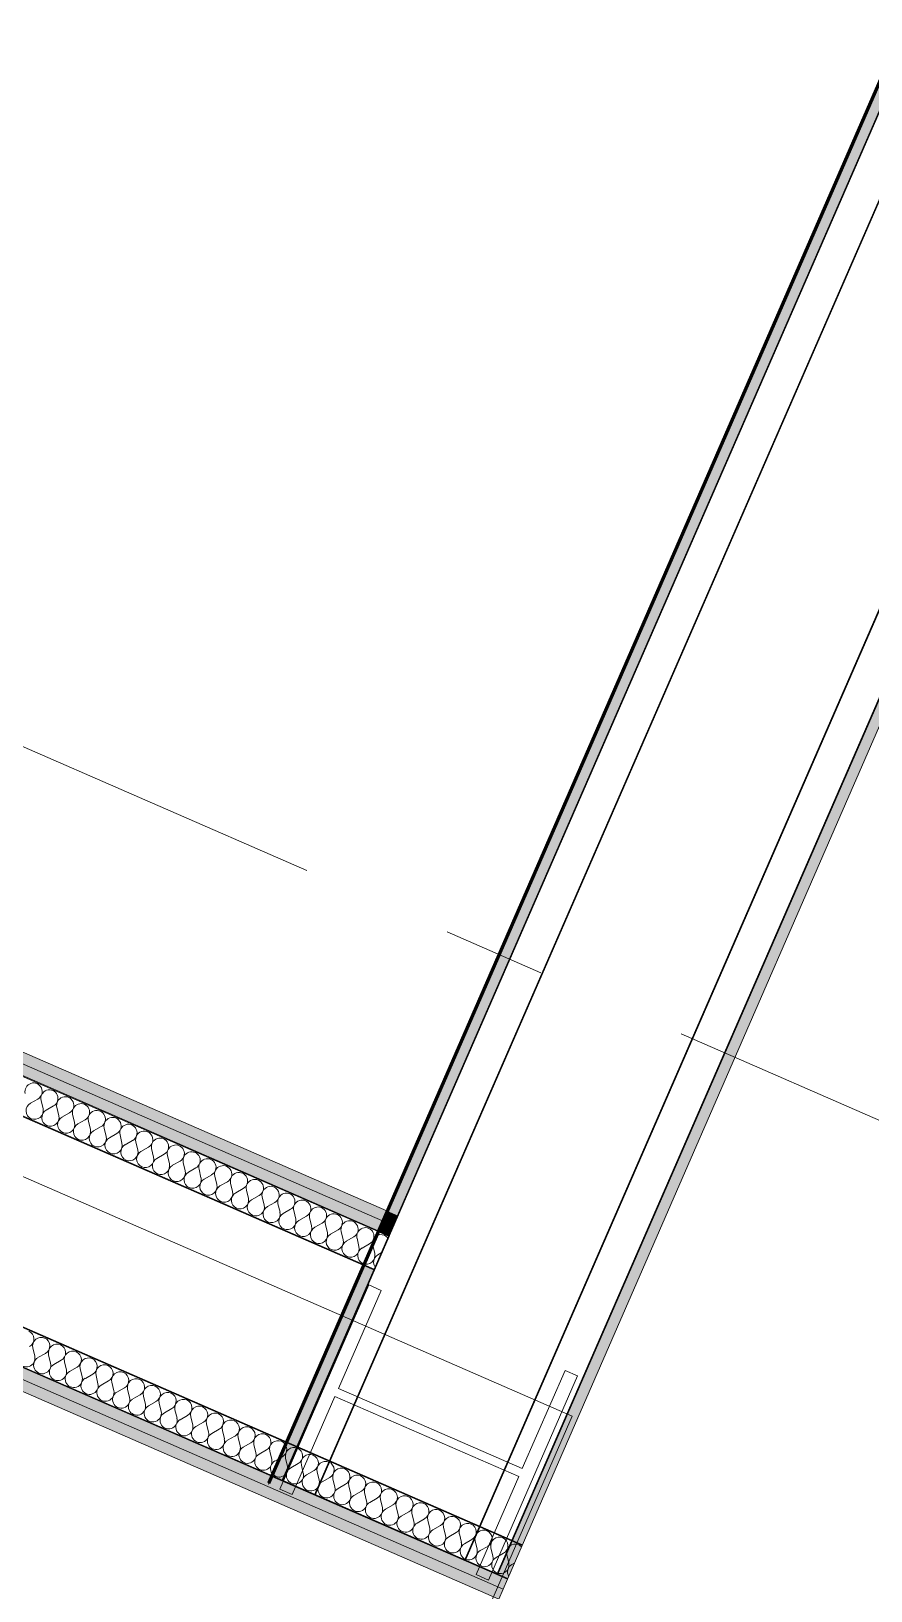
# Model space of a CAD drawing. Header units: millimetres. Extents: x -50172 to 74273, y -80883 to 11206.
# Drawn here: x -39191 to -38031, y -62961 to -60807 of the extents above; entities that cross this region are included whole.
import ezdxf
from ezdxf.enums import TextEntityAlignment as Align

# ---------------------------------------------------------------- set-up
doc = ezdxf.new("R2010")
doc.units = ezdxf.units.MM
doc.header["$MEASUREMENT"] = 0
doc.linetypes.add('Double Dashed', pattern=[1093.611073, 529.166651, -211.666656, 141.111112, -211.666656])
for name, color, linetype in [('A-25-M_Wall_Ext', 7, 'Continuous'), ('A-25-M_Wall_Int', 7, 'Continuous'), ('COLUMN.IFC Import', 7, 'Continuous'), ('New_A-15-MG_Structural_Grid_Phase_2', 7, 'Continuous'), ('New_A-20-M_Floor_Slab', 7, 'Continuous'), ('New_A-25-M_Wall_Int', 7, 'Continuous')]:
    doc.layers.add(name, color=color, linetype=linetype)
for name, color, linetype, lineweight in [('A-25-M_Wall_Ext_Pen_No__1', 7, 'Continuous', 13), ('A-25-M_Wall_Int_Pen_No__1', 7, 'Continuous', 13), ('A-25-M_Wall_Int_Pen_No__150', 7, 'Continuous', 0), ('COLUMN.IFC Import_Pen_No__2', 8, 'Continuous', 15), ('New_A-20-M_Floor_Slab_Pen_No__89', 8, 'Continuous', 20), ('New_A-25-M_Wall_Int_Pen_No__1', 7, 'Continuous', 13), ('New_A-25-M_Wall_Int_Pen_No__150', 7, 'Continuous', 0)]:
    doc.layers.add(name, color=color, linetype=linetype, lineweight=lineweight)
for name, color, linetype, lineweight, true_color in [('A-25-M_Wall_Ext_Pen_No__107', 7, 'Continuous', 15, 0xa6a6a6), ('A-25-M_Wall_Int_Pen_No__107', 7, 'Continuous', 15, 0xa6a6a6), ('A-25-M_Wall_Int_Pen_No__81', 7, 'Continuous', 20, 0x6a6a6a), ('New_A-15-MG_Structural_Grid_Phase_2_Pen_No__222', 7, 'Continuous', 13, 0x65af33), ('New_A-25-M_Wall_Int_Pen_No__107', 7, 'Continuous', 15, 0xa6a6a6), ('New_A-25-M_Wall_Int_Pen_No__27', 7, 'Continuous', 50, 0x2a2a2a), ('New_A-25-M_Wall_Int_Pen_No__81', 7, 'Continuous', 20, 0x6a6a6a)]:
    doc.layers.add(name, color=color, linetype=linetype, lineweight=lineweight, true_color=true_color)
doc.styles.add('GENERATED_STYLE_4', font='')
doc.styles.get('GENERATED_STYLE_4').set_extended_font_data('Swis721 BT')
pattern_1 = [(60, (0, 0), (-43.30127, 25), []), (120, (0, 0), (43.30127, 25), [])]

# ---------------------------------------------------------------- blocks, each defined once
blk = doc.blocks.new('Slab_72_1', base_point=(-42333.3, -61441.2))
at = {"layer": 'New_A-20-M_Floor_Slab_Pen_No__89', "linetype": 'Continuous', "flags": 128}
blk.add_lwpolyline([(-42333.3, -61441.2), (-41972.2, -61401.4), (-41891.3, -61215.9), (-38443.4, -62719.3), (-39389.4, -64888.8), (-38066.6, -65465.6), (-36669.5, -66074.8), (-37137.7, -67148.6), (-37136.7, -67149.1), (-38218.6, -69630.1, -0.146996), (-40926.5, -67202.7, -0.080916), (-41673.9, -65403.7, -0.028315)], format="xyb", close=True, dxfattribs=at)
blk = doc.blocks.new('*X349')
at = {"layer": 'New_A-25-M_Wall_Int_Pen_No__150', "linetype": 'Continuous'}
for p, q in [((-39181.4, -62281.4), (-39191.8, -62287.3)), ((-39177, -62283.3), (-39174.3, -62294.9)), ((-39159.6, -62290.9), (-39169.9, -62296.8)), ((-39155.2, -62292.8), (-39152.5, -62304.4)), ((-39137.8, -62300.4), (-39148.1, -62306.3)), ((-39133.4, -62302.3), (-39130.7, -62313.9)), ((-39115.9, -62309.9), (-39126.3, -62315.8)), ((-39111.6, -62311.8), (-39108.8, -62323.4)), ((-39094.1, -62319.5), (-39104.5, -62325.3)), ((-39089.7, -62321.4), (-39087, -62332.9)), ((-39072.3, -62329), (-39082.6, -62334.8)), ((-39067.9, -62330.9), (-39065.2, -62342.5)), ((-39050.5, -62338.5), (-39060.8, -62344.4)), ((-39046.1, -62340.4), (-39043.4, -62352)), ((-39028.6, -62348), (-39039, -62353.9)), ((-39024.3, -62349.9), (-39021.5, -62361.5)), ((-39006.8, -62357.5), (-39017.2, -62363.4)), ((-39002.4, -62359.4), (-38999.7, -62371)), ((-38985, -62367), (-38995.3, -62372.9)), ((-38980.6, -62368.9), (-38977.9, -62380.5)), ((-38963.2, -62376.5), (-38973.5, -62382.4)), ((-38958.8, -62378.4), (-38956.1, -62390)), ((-38941.3, -62386.1), (-38951.7, -62391.9)), ((-38937, -62388), (-38934.2, -62399.5)), ((-38919.5, -62395.6), (-38929.9, -62401.4)), ((-38915.1, -62397.5), (-38912.4, -62409.1)), ((-38897.7, -62405.1), (-38908, -62411)), ((-38893.3, -62407), (-38890.6, -62418.6)), ((-38875.9, -62414.6), (-38886.2, -62420.5)), ((-38871.5, -62416.5), (-38868.8, -62428.1)), ((-38854, -62424.1), (-38864.4, -62430)), ((-38849.7, -62426), (-38846.9, -62437.6)), ((-38832.2, -62433.6), (-38842.6, -62439.5)), ((-38827.8, -62435.5), (-38825.1, -62447.1)), ((-38810.4, -62443.1), (-38820.7, -62449)), ((-38806, -62445.1), (-38803.3, -62456.6)), ((-38788.6, -62452.7), (-38798.9, -62458.5)), ((-38784.2, -62454.6), (-38781.4, -62466.2)), ((-38766.7, -62462.2), (-38777.1, -62468.1)), ((-38762.4, -62464.1), (-38759.6, -62475.7)), ((-38744.9, -62471.7), (-38755.3, -62477.6)), ((-38740.5, -62473.6), (-38737.8, -62485.2)), ((-38723.1, -62481.2), (-38733.4, -62487.1))]:
    blk.add_line(p, q, dxfattribs=at)
for centre, start, end in [((-39187.3, -62271), 299.5743, 193.3141), ((-39185.9, -62297.6), 119.5743, 246.4442), ((-39165.5, -62280.6), 299.5743, 193.3141), ((-39143.6, -62290.1), 299.5743, 193.3141), ((-39121.8, -62299.6), 299.5743, 193.3141), ((-39185.9, -62297.6), 246.4442, 13.3141), ((-39164.1, -62307.1), 119.5743, 246.4442), ((-39164.1, -62307.1), 246.4442, 13.3141), ((-39142.2, -62316.6), 119.5743, 246.4442), ((-39100, -62309.1), 299.5743, 193.3141), ((-39078.2, -62318.6), 299.5743, 193.3141), ((-39142.2, -62316.6), 246.4442, 13.3141), ((-39120.4, -62326.2), 119.5743, 246.4442), ((-39120.4, -62326.2), 246.4442, 13.3141), ((-39098.6, -62335.7), 119.5743, 246.4442), ((-39056.3, -62328.1), 299.5743, 193.3141), ((-39034.5, -62337.6), 299.5743, 193.3141), ((-39098.6, -62335.7), 246.4442, 13.3141), ((-39076.8, -62345.2), 119.5743, 246.4442), ((-39076.8, -62345.2), 246.4442, 13.3141), ((-39054.9, -62354.7), 119.5743, 246.4442), ((-39054.9, -62354.7), 246.4442, 13.3141), ((-39012.7, -62347.2), 299.5743, 193.3141), ((-38990.9, -62356.7), 299.5743, 193.3141), ((-39033.1, -62364.2), 119.5743, 246.4442), ((-39033.1, -62364.2), 246.4442, 13.3141), ((-39011.3, -62373.7), 119.5743, 246.4442), ((-39011.3, -62373.7), 246.4442, 13.3141), ((-38989.5, -62383.3), 119.5743, 246.4442), ((-38969, -62366.2), 299.5743, 193.3141), ((-38947.2, -62375.7), 299.5743, 193.3141), ((-38925.4, -62385.2), 299.5743, 193.3141), ((-38989.5, -62383.3), 246.4442, 13.3141), ((-38967.6, -62392.8), 119.5743, 246.4442), ((-38967.6, -62392.8), 246.4442, 13.3141), ((-38945.8, -62402.3), 119.5743, 246.4442), ((-38903.6, -62394.7), 299.5743, 193.3141), ((-38881.7, -62404.2), 299.5743, 193.3141), ((-38945.8, -62402.3), 246.4442, 13.3141), ((-38924, -62411.8), 119.5743, 246.4442), ((-38924, -62411.8), 246.4442, 13.3141), ((-38902.2, -62421.3), 119.5743, 246.4442), ((-38859.9, -62413.8), 299.5743, 193.3141), ((-38838.1, -62423.3), 299.5743, 193.3141), ((-38902.2, -62421.3), 246.4442, 13.3141), ((-38880.3, -62430.8), 119.5743, 246.4442), ((-38880.3, -62430.8), 246.4442, 13.3141), ((-38858.5, -62440.3), 119.5743, 246.4442), ((-38858.5, -62440.3), 246.4442, 13.3141), ((-38836.7, -62449.9), 119.5743, 246.4442), ((-38816.3, -62432.8), 299.5743, 193.3141), ((-38794.4, -62442.3), 299.5743, 193.3141), ((-38772.6, -62451.8), 299.5743, 193.3141), ((-38836.7, -62449.9), 246.4442, 13.3141), ((-38814.9, -62459.4), 119.5743, 246.4442), ((-38814.9, -62459.4), 246.4442, 13.3141), ((-38793, -62468.9), 119.5743, 246.4442), ((-38750.8, -62461.3), 299.5743, 193.3141), ((-38729, -62470.9), 299.5743, 193.3141), ((-38793, -62468.9), 246.4442, 13.3141), ((-38771.2, -62478.4), 119.5743, 246.4442), ((-38771.2, -62478.4), 246.4442, 13.3141), ((-38749.4, -62487.9), 119.5743, 246.4442), ((-38707.1, -62480.4), 128.3153, 184.5655), ((-38749.4, -62487.9), 246.4442, 13.3141), ((-38727.6, -62497.4), 119.5743, 246.4442), ((-38727.6, -62497.4), 246.4442, 253.2141)]:
    blk.add_arc(centre, 11.9, start, end, dxfattribs=at)
blk = doc.blocks.new('Wall_53_1', base_point=(-38372.8, -62578))
at = {"layer": 'New_A-25-M_Wall_Int_Pen_No__107', "linetype": 'Continuous'}
for points in [[(-38705.1, -62449.5), (-45053.7, -59681.7), (-45059.7, -59695.5), (-38711.1, -62463.3)], [(-38699.1, -62435.8), (-45047.7, -59668), (-45053.7, -59681.7), (-38705.1, -62449.5)]]:
    blk.add_hatch(color=256, dxfattribs=at).paths.add_polyline_path(points)
at = {"layer": 'New_A-25-M_Wall_Int_Pen_No__81', "linetype": 'Continuous', "lineweight": 0, "true_color": 0x353535}
for points in [[(-38711.1, -62463.3), (-45059.7, -59695.5), (-45060.1, -59696.4), (-38711.5, -62464.2)], [(-44550.3, -59974.3), (-38731.9, -62510.9), (-38731.5, -62510), (-44549.9, -59973.3)]]:
    blk.add_hatch(color=250, dxfattribs=at).paths.add_polyline_path(points)
at = {"layer": 'New_A-25-M_Wall_Int_Pen_No__1', "linetype": 'Continuous'}
for p, q in [((-38705.1, -62449.5), (-45053.7, -59681.7)), ((-38711.5, -62464.2), (-45060.1, -59696.4)), ((-38711.1, -62463.3), (-45059.7, -59695.5)), ((-38731.5, -62510), (-44549.9, -59973.3)), ((-38705.1, -62449.5), (-38699.1, -62435.8)), ((-38711.1, -62463.3), (-38705.1, -62449.5)), ((-38731.5, -62510), (-38711.5, -62464.2)), ((-38711.5, -62464.2), (-38711.1, -62463.3)), ((-38731.9, -62510.9), (-38731.5, -62510))]:
    blk.add_line(p, q, dxfattribs=at)
at = {"layer": 'New_A-25-M_Wall_Int_Pen_No__1', "linetype": 'Continuous', "flags": 128}
for points in [[(-38699.1, -62435.8), (-45047.7, -59668)], [(-44550.3, -59974.3), (-38731.9, -62510.9)], [(-38698.2, -62436.2), (-38704.2, -62449.9)], [(-38704.2, -62449.9), (-38731, -62511.3)]]:
    blk.add_lwpolyline(points, dxfattribs=at)
at = {"layer": 'New_A-25-M_Wall_Int', "color": 250, "lineweight": 50, "true_color": 0x2a2a2a}
blk.add_blockref('*X349', (0, 0), dxfattribs=at)
blk = doc.blocks.new('Wall_90_1', base_point=(-32819.6, -48952))
at = {"layer": 'New_A-25-M_Wall_Int_Pen_No__81', "linetype": 'Continuous', "lineweight": 0, "true_color": 0x353535}
blk.add_hatch(color=250, dxfattribs=at).paths.add_polyline_path([(-32819.6, -48952), (-38862.9, -62811.4), (-38862, -62811.8), (-32818.6, -48952.4)])
at = {"layer": 'New_A-25-M_Wall_Int_Pen_No__27', "linetype": 'Continuous', "flags": 128}
for points in [[(-32819.6, -48952), (-38862.9, -62811.4)], [(-38862, -62811.8), (-32818.6, -48952.4)], [(-38862.9, -62811.4), (-38862, -62811.8)]]:
    blk.add_lwpolyline(points, dxfattribs=at)
blk = doc.blocks.new('*X404')
at = {"layer": 'A-25-M_Wall_Int_Pen_No__150', "linetype": 'Continuous'}
for p, q in [((-39185.7, -62636.6), (-39188.4, -62625)), ((-39181.3, -62638.5), (-39171, -62632.6)), ((-39163.8, -62646.1), (-39166.6, -62634.5)), ((-39159.5, -62648), (-39149.1, -62642.1)), ((-39142, -62655.6), (-39144.8, -62644.1)), ((-39137.7, -62657.5), (-39127.3, -62651.7)), ((-39120.2, -62665.2), (-39122.9, -62653.6)), ((-39115.8, -62667.1), (-39105.5, -62661.2)), ((-39098.4, -62674.7), (-39101.1, -62663.1)), ((-39094, -62676.6), (-39083.7, -62670.7)), ((-39076.5, -62684.2), (-39079.3, -62672.6)), ((-39072.2, -62686.1), (-39061.8, -62680.2)), ((-39054.7, -62693.7), (-39057.5, -62682.1)), ((-39050.4, -62695.6), (-39040, -62689.7)), ((-39032.9, -62703.2), (-39035.6, -62691.6)), ((-39028.5, -62705.1), (-39018.2, -62699.2)), ((-39011.1, -62712.7), (-39013.8, -62701.2)), ((-39006.7, -62714.6), (-38996.4, -62708.8)), ((-38989.2, -62722.3), (-38992, -62710.7)), ((-38984.9, -62724.2), (-38974.5, -62718.3)), ((-38967.4, -62731.8), (-38970.2, -62720.2)), ((-38963.1, -62733.7), (-38952.7, -62727.8)), ((-38945.6, -62741.3), (-38948.3, -62729.7)), ((-38941.2, -62743.2), (-38930.9, -62737.3)), ((-38923.8, -62750.8), (-38926.5, -62739.2)), ((-38919.4, -62752.7), (-38909.1, -62746.8)), ((-38902, -62760.3), (-38904.7, -62748.7)), ((-38897.6, -62762.2), (-38887.2, -62756.3)), ((-38880.1, -62769.8), (-38882.9, -62758.3)), ((-38875.8, -62771.7), (-38865.4, -62765.9)), ((-38858.3, -62779.4), (-38861, -62767.8)), ((-38853.9, -62781.3), (-38843.6, -62775.4)), ((-38836.5, -62788.9), (-38839.2, -62777.3)), ((-38832.1, -62790.8), (-38821.8, -62784.9)), ((-38814.7, -62798.4), (-38817.4, -62786.8)), ((-38810.3, -62800.3), (-38799.9, -62794.4)), ((-38792.8, -62807.9), (-38795.6, -62796.3)), ((-38788.5, -62809.8), (-38778.1, -62803.9)), ((-38771, -62817.4), (-38773.7, -62805.8)), ((-38766.6, -62819.3), (-38756.3, -62813.4)), ((-38749.2, -62826.9), (-38751.9, -62815.4)), ((-38744.8, -62828.8), (-38734.5, -62823)), ((-38727.4, -62836.5), (-38730.1, -62824.9)), ((-38723, -62838.4), (-38712.6, -62832.5)), ((-38705.5, -62846), (-38708.3, -62834.4)), ((-38701.2, -62847.9), (-38690.8, -62842)), ((-38683.7, -62855.5), (-38686.4, -62843.9)), ((-38679.3, -62857.4), (-38669, -62851.5)), ((-38661.9, -62865), (-38664.6, -62853.4)), ((-38657.5, -62866.9), (-38647.2, -62861)), ((-38640.1, -62874.5), (-38642.8, -62862.9)), ((-38635.7, -62876.4), (-38625.3, -62870.5)), ((-38618.2, -62884), (-38621, -62872.5)), ((-38613.9, -62885.9), (-38603.5, -62880.1)), ((-38596.4, -62893.6), (-38599.1, -62882)), ((-38592, -62895.5), (-38581.7, -62889.6)), ((-38574.6, -62903.1), (-38577.3, -62891.5)), ((-38570.2, -62905), (-38559.9, -62899.1)), ((-38552.8, -62912.6), (-38555.5, -62901)), ((-38548.4, -62914.5), (-38538, -62908.6)), ((-38530.9, -62922.1), (-38533.7, -62910.5)), ((-38526.6, -62924), (-38522.7, -62921.8))]:
    blk.add_line(p, q, dxfattribs=at)
for centre, start, end in [((-39198.7, -62612.8), 299.5705, 66.4404), ((-39176.8, -62622.3), 66.4404, 193.3103), ((-39176.8, -62622.3), 299.5705, 66.4404), ((-39197.3, -62639.3), 119.5705, 13.3103), ((-39155, -62631.8), 66.4404, 193.3103), ((-39155, -62631.8), 299.5705, 66.4404), ((-39133.2, -62641.3), 66.4404, 193.3103), ((-39133.2, -62641.3), 299.5705, 66.4404), ((-39175.4, -62648.9), 119.5705, 13.3103), ((-39153.6, -62658.4), 119.5705, 13.3103), ((-39111.4, -62650.8), 66.4404, 193.3103), ((-39111.4, -62650.8), 299.5705, 66.4404), ((-39089.5, -62660.3), 66.4404, 193.3103), ((-39089.5, -62660.3), 299.5705, 66.4404), ((-39131.8, -62667.9), 119.5705, 13.3103), ((-39110, -62677.4), 119.5705, 13.3103), ((-39088.1, -62686.9), 119.5705, 13.3103), ((-39067.7, -62669.9), 66.4404, 193.3103), ((-39067.7, -62669.9), 299.5705, 66.4404), ((-39045.9, -62679.4), 66.4404, 193.3103), ((-39045.9, -62679.4), 299.5705, 66.4404), ((-39066.3, -62696.4), 119.5705, 13.3103), ((-39044.5, -62706), 119.5705, 13.3103), ((-39024.1, -62688.9), 66.4404, 193.3103), ((-39024.1, -62688.9), 299.5705, 66.4404), ((-39002.2, -62698.4), 66.4404, 193.3103), ((-39002.2, -62698.4), 299.5705, 66.4404), ((-38980.4, -62707.9), 66.4404, 193.3103), ((-38980.4, -62707.9), 299.5705, 66.4404), ((-39022.7, -62715.5), 119.5705, 13.3103), ((-39000.8, -62725), 119.5705, 13.3103), ((-38958.6, -62717.4), 66.4404, 193.3103), ((-38958.6, -62717.4), 299.5705, 66.4404), ((-38936.8, -62727), 66.4404, 193.3103), ((-38936.8, -62727), 299.5705, 66.4404), ((-38979, -62734.5), 119.5705, 13.3103), ((-38957.2, -62744), 119.5705, 13.3103), ((-38914.9, -62736.5), 66.4404, 193.3103), ((-38914.9, -62736.5), 299.5705, 66.4404), ((-38893.1, -62746), 66.4404, 193.3103), ((-38893.1, -62746), 299.5705, 66.4404), ((-38935.4, -62753.5), 119.5705, 13.3103), ((-38913.5, -62763.1), 119.5705, 13.3103), ((-38891.7, -62772.6), 119.5705, 13.3103), ((-38871.3, -62755.5), 66.4404, 193.3103), ((-38871.3, -62755.5), 299.5705, 66.4404), ((-38849.5, -62765), 66.4404, 193.3103), ((-38849.5, -62765), 299.5705, 66.4404), ((-38827.6, -62774.5), 66.4404, 193.3103), ((-38869.9, -62782.1), 119.5705, 13.3103), ((-38848.1, -62791.6), 119.5705, 13.3103), ((-38827.6, -62774.5), 299.5705, 66.4404), ((-38805.8, -62784.1), 66.4404, 193.3103), ((-38805.8, -62784.1), 299.5705, 66.4404), ((-38784, -62793.6), 66.4404, 193.3103), ((-38784, -62793.6), 299.5705, 66.4404), ((-38826.2, -62801.1), 119.5705, 13.3103), ((-38804.4, -62810.6), 119.5705, 13.3103), ((-38762.2, -62803.1), 66.4404, 193.3103), ((-38762.2, -62803.1), 299.5705, 66.4404), ((-38740.3, -62812.6), 66.4404, 193.3103), ((-38740.3, -62812.6), 299.5705, 66.4404), ((-38782.6, -62820.2), 119.5705, 13.3103), ((-38760.8, -62829.7), 119.5705, 13.3103), ((-38718.5, -62822.1), 66.4404, 193.3103), ((-38718.5, -62822.1), 299.5705, 66.4404), ((-38696.7, -62831.6), 66.4404, 193.3103), ((-38696.7, -62831.6), 299.5705, 66.4404), ((-38738.9, -62839.2), 119.5705, 13.3103), ((-38717.1, -62848.7), 119.5705, 13.3103), ((-38695.3, -62858.2), 119.5705, 13.3103), ((-38674.9, -62841.2), 66.4404, 193.3103), ((-38674.9, -62841.2), 299.5705, 66.4404), ((-38653, -62850.7), 66.4404, 193.3103), ((-38653, -62850.7), 299.5705, 66.4404), ((-38631.2, -62860.2), 66.4404, 193.3103), ((-38673.5, -62867.7), 119.5705, 13.3103), ((-38651.6, -62877.3), 119.5705, 13.3103), ((-38631.2, -62860.2), 299.5705, 66.4404), ((-38609.4, -62869.7), 66.4404, 193.3103), ((-38609.4, -62869.7), 299.5705, 66.4404), ((-38587.6, -62879.2), 66.4404, 193.3103), ((-38587.6, -62879.2), 299.5705, 66.4404), ((-38629.8, -62886.8), 119.5705, 13.3103), ((-38608, -62896.3), 119.5705, 13.3103), ((-38565.7, -62888.7), 66.4404, 193.3103), ((-38565.7, -62888.7), 299.5705, 66.4404), ((-38543.9, -62898.3), 66.4404, 193.3103), ((-38543.9, -62898.3), 299.5705, 66.4404), ((-38586.2, -62905.8), 119.5705, 13.3103), ((-38564.3, -62915.3), 119.5705, 13.3103), ((-38522.1, -62907.8), 66.4404, 193.3103), ((-38522.1, -62907.8), 41.3744, 66.4404), ((-38542.5, -62924.8), 119.5705, 13.3103), ((-38520.7, -62934.4), 119.5705, 211.2471)]:
    blk.add_arc(centre, 11.9, start, end, dxfattribs=at)
blk = doc.blocks.new('Wall_93_1', base_point=(-38544.6, -62972))
at = {"layer": 'A-25-M_Wall_Int_Pen_No__107', "linetype": 'Continuous'}
for points in [[(-41668.7, -61593.4), (-41668.6, -61593.5), (-38538.6, -62958.3), (-38532.6, -62944.5), (-41670.7, -61576.2, 0.000117)], [(-41650.7, -61617.6), (-38544.6, -62972), (-38538.6, -62958.3), (-41652.7, -61600.4, 0.000117)]]:
    blk.add_hatch(color=256, dxfattribs=at).paths.add_polyline_path(points)
at = {"layer": 'A-25-M_Wall_Int_Pen_No__81', "linetype": 'Continuous', "lineweight": 0, "true_color": 0x353535}
for points in [[(-41747.5, -61487.1), (-38512.2, -62897.8), (-38511.8, -62896.9), (-41747.6, -61485.9)], [(-41686.6, -61569.2), (-41686.5, -61569.3), (-38532.6, -62944.5), (-38532.2, -62943.6), (-41686.7, -61568.1)]]:
    blk.add_hatch(color=250, dxfattribs=at).paths.add_polyline_path(points)
at = {"layer": 'A-25-M_Wall_Int_Pen_No__1', "linetype": 'Continuous'}
for p, q in [((-41747.5, -61487.1), (-38512.2, -62897.8)), ((-41687.7, -61567.7), (-38532.2, -62943.6)), ((-41686.5, -61569.3), (-38532.6, -62944.5)), ((-41668.6, -61593.5), (-38538.6, -62958.3))]:
    blk.add_line(p, q, dxfattribs=at)
at = {"layer": 'A-25-M_Wall_Int_Pen_No__1', "linetype": 'Continuous', "flags": 128}
for points in [[(-38511.8, -62896.9), (-41748.7, -61485.4)], [(-41650.7, -61617.6), (-38544.6, -62972)], [(-38532.2, -62943.6), (-38512.2, -62897.8)], [(-38512.2, -62897.8), (-38511.8, -62896.9)], [(-38538.6, -62958.3), (-38532.6, -62944.5)], [(-38532.6, -62944.5), (-38532.2, -62943.6)], [(-38544.6, -62972), (-38538.6, -62958.3)]]:
    blk.add_lwpolyline(points, dxfattribs=at)
at = {"layer": 'A-25-M_Wall_Int', "color": 250, "lineweight": 50, "true_color": 0x2a2a2a}
blk.add_blockref('*X404', (0, 0), dxfattribs=at)
blk = doc.blocks.new('Wall_156_1', base_point=(-38294.6, -69816.9))
at = {"layer": 'A-25-M_Wall_Ext_Pen_No__107', "linetype": 'Continuous'}
h = blk.add_hatch(dxfattribs=at)
h.set_pattern_fill('Plaster_0001', color=256, style=0, pattern_type=2)
h.set_pattern_definition([(201.458, (0, 0), (-63.3617, 161.19955), [0, -100]), (201.458, (-14.85, -98.89), (-63.3617, 161.19955), [0, -100])])
h.paths.add_polyline_path([(-38160.3, -69522, 0.417285), (-922.8, -54881.8), (-936.5, -54875.8, -0.417284), (-38154.1, -69508.4)])
at = {"layer": 'A-25-M_Wall_Ext_Pen_No__107', "linetype": 'Continuous', "lineweight": 0, "true_color": 0x535353}
for points in [[(-38161.1, -69523.8, 0.417286), (-920.9, -54882.6), (-922.8, -54881.8, -0.417285), (-38160.3, -69522)], [(-38224.1, -69662.2, 0.417299), (-781.4, -54943), (-783.3, -54942.2, -0.417299), (-38223.3, -69660.3)]]:
    blk.add_hatch(color=251, dxfattribs=at).paths.add_polyline_path(points)
at = {"layer": 'A-25-M_Wall_Ext_Pen_No__107', "linetype": 'Continuous'}
h = blk.add_hatch(dxfattribs=at)
h.set_pattern_fill('Plywood_0001', color=256, style=0, pattern_type=2)
h.set_pattern_definition([(0, (0, 0), (0, 200), [])])
h.paths.add_polyline_path([(-38231.6, -69678.5, 0.417301), (-764.9, -54950.1), (-781.4, -54943, -0.417299), (-38224.1, -69662.2)])
h = blk.add_hatch(dxfattribs=at)
h.set_pattern_fill('Batt_Insulation_0001', color=256, style=0, pattern_type=2)
h.set_pattern_definition(pattern_1)
h.paths.add_polyline_path([(-38273, -69769.5, 0.41731), (-673.1, -54989.8), (-764.9, -54950.1, -0.417301), (-38231.6, -69678.5)])
blk.add_hatch(color=256, dxfattribs=at).paths.add_polyline_path([(-38294.6, -69816.9, 0.417314), (-625.4, -55010.5), (-650.2, -54999.7, -0.417312), (-38283.4, -69792.3)])
h = blk.add_hatch(dxfattribs=at)
h.set_pattern_fill('Batt_Insulation_0001', color=256, style=0, pattern_type=2)
h.set_pattern_definition(pattern_1)
h.paths.add_polyline_path([(-38283.4, -69792.3, 0.417312), (-650.2, -54999.7), (-673.1, -54989.8, -0.41731), (-38273, -69769.5)])
at = {"layer": 'A-25-M_Wall_Ext_Pen_No__1', "linetype": 'Continuous'}
for radius, start, end in [(28130.8, 246.16287, 336.76285), (28147.8, 246.16247, 336.76276), (28145.8, 246.16252, 336.76277), (28299.8, 246.15895, 336.76189), (28297.8, 246.159, 336.7619), (28317.8, 246.15854, 336.76179), (28442.8, 246.15567, 336.76108), (28417.8, 246.15624, 336.76122), (28469.8, 246.15506, 336.76093)]:
    blk.add_arc((-26785.3, -43777.2), radius, start, end, dxfattribs=at)
blk = doc.blocks.new('*X504')
at = {"layer": 'New_A-25-M_Wall_Int_Pen_No__150', "linetype": 'Continuous'}
for p, q in [((-38708.8, -62468.6), (-38713.2, -62470.5)), ((-38702.4, -62469.5), (-38708.8, -62468.6)), ((-38698, -62473.1), (-38702.4, -62469.5)), ((-38719.9, -62506.6), (-38717.7, -62504.1)), ((-38718.7, -62483.2), (-38716, -62494.7)), ((-38717.7, -62504.1), (-38716.3, -62501.2)), ((-38717.3, -62504.3), (-38717.6, -62507.6)), ((-38716.2, -62501.2), (-38717.3, -62504.3)), ((-38716.3, -62501.2), (-38715.7, -62498)), ((-38714.2, -62498.6), (-38716.2, -62501.2)), ((-38715.7, -62498), (-38716, -62494.7)), ((-38711.6, -62496.6), (-38714.2, -62498.6)), ((-38707.1, -62494), (-38711.6, -62496.6)), ((-38730, -62509), (-38729.2, -62509.2)), ((-38729.2, -62509.2), (-38725.9, -62509.2)), ((-38725.9, -62509.2), (-38722.7, -62508.3)), ((-38722.7, -62508.3), (-38719.9, -62506.6)), ((-38717.6, -62507.6), (-38717, -62510.8)), ((-38717, -62510.8), (-38715.6, -62513.6))]:
    blk.add_line(p, q, dxfattribs=at)
blk = doc.blocks.new('Wall_174_1', base_point=(-32635.2, -49419.9))
at = {"layer": 'A-25-M_Wall_Int_Pen_No__107', "linetype": 'Continuous'}
for points in [[(-38684.5, -62442.2), (-32810.9, -48972.3), (-32818.7, -48952.6), (-38698.2, -62436.2)], [(-34074.2, -52682.5), (-38546.4, -62938.5), (-38532.6, -62944.5), (-34060.5, -52688.5)], [(-38698.2, -62436.2), (-38704.2, -62449.9), (-38690.5, -62455.9), (-38684.5, -62442.2)], [(-38731, -62511.3), (-38858, -62802.6), (-38844.3, -62808.6), (-38717.2, -62517.3)]]:
    blk.add_hatch(color=256, dxfattribs=at).paths.add_polyline_path(points)
at = {"layer": 'A-25-M_Wall_Int_Pen_No__81', "linetype": 'Continuous', "lineweight": 0, "true_color": 0x353535}
for points in [[(-38695.5, -62470), (-32810.4, -48973.6), (-32810.9, -48972.3), (-38696.5, -62469.7)], [(-38798.4, -62828.6), (-32785.1, -49038.1), (-32785.6, -49036.8), (-38799.4, -62828.2)], [(-38591.3, -62919), (-32668.3, -49335.6), (-32668.8, -49334.3), (-38592.2, -62918.6)], [(-34069.1, -52668.4), (-38547.3, -62938.1), (-38546.4, -62938.5), (-34068.2, -52668.8)], [(-38696.9, -62470.6), (-38844.3, -62808.6), (-38843.4, -62809), (-38695.9, -62471)], [(-38696.5, -62469.7), (-38696.9, -62470.6), (-38695.9, -62471), (-38695.5, -62470)]]:
    blk.add_hatch(color=250, dxfattribs=at).paths.add_polyline_path(points)
at = {"layer": 'New_A-25-M_Wall_Int_Pen_No__107', "linetype": 'Continuous'}
blk.add_hatch(color=256, dxfattribs=at).paths.add_polyline_path([(-38704.2, -62449.9), (-38710.2, -62463.7), (-38696.5, -62469.7), (-38690.5, -62455.9)])
at = {"layer": 'New_A-25-M_Wall_Int_Pen_No__81', "linetype": 'Continuous', "lineweight": 0, "true_color": 0x353535}
for points in [[(-38710.2, -62463.7), (-38710.6, -62464.6), (-38696.9, -62470.6), (-38696.5, -62469.7)], [(-38730.6, -62510.4), (-38731, -62511.3), (-38717.2, -62517.3), (-38716.8, -62516.4)]]:
    blk.add_hatch(color=250, dxfattribs=at).paths.add_polyline_path(points)
at = {"layer": 'A-25-M_Wall_Int_Pen_No__1', "linetype": 'Continuous'}
for p, q in [((-38695.5, -62470), (-32810.4, -48973.6)), ((-38684.5, -62442.2), (-32810.9, -48972.3)), ((-38799.4, -62828.2), (-32785.6, -49036.8)), ((-38798.4, -62828.6), (-32785.1, -49038.1)), ((-38592.2, -62918.6), (-32668.8, -49334.3)), ((-38591.3, -62919), (-32668.3, -49335.6)), ((-38547.3, -62938.1), (-32643.5, -49398.8)), ((-38546.4, -62938.5), (-34068.2, -52668.8)), ((-38696.5, -62469.7), (-38690.5, -62455.9)), ((-38690.5, -62455.9), (-38684.5, -62442.2)), ((-38843.4, -62809), (-38695.9, -62471)), ((-38716.8, -62516.4), (-38696.9, -62470.6)), ((-38695.9, -62471), (-38695.5, -62470)), ((-38844.3, -62808.6), (-38717.2, -62517.3))]:
    blk.add_line(p, q, dxfattribs=at)
at = {"layer": 'A-25-M_Wall_Int_Pen_No__1', "linetype": 'Continuous', "flags": 128}
for points in [[(-32818.7, -48952.6), (-38698.2, -62436.2)], [(-38532.6, -62944.5), (-34060.5, -52688.5)], [(-38731, -62511.3), (-38858, -62802.6)], [(-38858, -62802.6), (-38532.6, -62944.5)]]:
    blk.add_lwpolyline(points, dxfattribs=at)
at = {"layer": 'New_A-25-M_Wall_Int_Pen_No__1', "linetype": 'Continuous'}
for p, q in [((-38690.5, -62455.9), (-38704.2, -62449.9)), ((-38710.6, -62464.6), (-38696.9, -62470.6)), ((-38696.5, -62469.7), (-38710.2, -62463.7)), ((-38731, -62511.3), (-38717.2, -62517.3)), ((-38730.6, -62510.4), (-38716.8, -62516.4))]:
    blk.add_line(p, q, dxfattribs=at)
at = {"layer": 'A-25-M_Wall_Int', "color": 250, "lineweight": 50, "true_color": 0x2a2a2a}
blk.add_blockref('*X504', (0, 0), dxfattribs=at)
blk = doc.blocks.new('Standard grid marker_6')
at = {"layer": 'New_A-15-MG_Structural_Grid_Phase_2_Pen_No__222', "linetype": 'Double Dashed'}
blk.add_line((705.1, 0), (12883.5, 0), dxfattribs=at)
at = {"layer": 'New_A-15-MG_Structural_Grid_Phase_2_Pen_No__222', "style": 'GENERATED_STYLE_4'}
blk.add_attdef('AC_MarkerText_1', text='', height=350, rotation=360, dxfattribs=at).set_placement((-500, 43.4), align=Align.MIDDLE_CENTER)
blk = doc.blocks.new('Standard grid marker_24')
at = {"layer": 'New_A-15-MG_Structural_Grid_Phase_2_Pen_No__222', "linetype": 'Double Dashed'}
blk.add_arc((0, 0), 27977.6, 0, 90.63597, dxfattribs=at)
at = {"layer": 'New_A-15-MG_Structural_Grid_Phase_2_Pen_No__222', "style": 'GENERATED_STYLE_4'}
blk.add_attdef('AC_MarkerText_1', text='', height=350, rotation=90.3066, dxfattribs=at).set_placement((-1326.2, 28008), align=Align.MIDDLE_CENTER)
blk = doc.blocks.new('Column 165')
at = {"layer": 'COLUMN.IFC Import_Pen_No__2', "linetype": 'Continuous'}
for p, q in [((-153.7, 157.25), (153.7, 157.25)), ((-153.7, 138.55), (-153.7, 157.25)), ((153.7, 157.25), (153.7, 138.55)), ((-6, 138.55), (-153.7, 138.55)), ((-6, -138.55), (-6, 138.55)), ((6, 138.55), (6, -138.55)), ((153.7, 138.55), (6, 138.55)), ((-153.7, -138.55), (-6, -138.55)), ((-153.7, -157.25), (-153.7, -138.55)), ((6, -138.55), (153.7, -138.55)), ((153.7, -138.55), (153.7, -157.25)), ((153.7, -157.25), (-153.7, -157.25))]:
    blk.add_line(p, q, dxfattribs=at)

msp = doc.modelspace()

# ---------------------------------------------------------------- block references
at = {"layer": 'A-25-M_Wall_Ext', "color": 250, "lineweight": 50, "true_color": 0x2a2a2a}
msp.add_blockref('Wall_156_1', (-38294.6, -69816.9), dxfattribs=at)
at = {"layer": 'A-25-M_Wall_Int', "color": 250, "lineweight": 50, "true_color": 0x2a2a2a}
for name, p in [('Wall_174_1', (-32635.2, -49419.9)), ('Wall_93_1', (-38544.6, -62972))]:
    msp.add_blockref(name, p, dxfattribs=at)
at = {"layer": 'COLUMN.IFC Import', "linetype": 'Continuous', "zscale": 1000, "rotation": 66.44041158398767}
msp.add_blockref('Column 165', (-38641.6, -62741.9), dxfattribs=at)
at = {"layer": 'New_A-15-MG_Structural_Grid_Phase_2', "color": 8, "linetype": 'Continuous', "lineweight": 15, "zscale": 1000}
for name, p, rotation in [('Standard grid marker_24', (-26783.5, -43781.2), 246.1337837427074), ('Standard grid marker_6', (-47960.9, -57975.6), 336.440411583993)]:
    msp.add_blockref(name, p, dxfattribs=dict(at, rotation=rotation))
at = {"layer": 'New_A-20-M_Floor_Slab', "color": 8, "linetype": 'Continuous', "lineweight": 20}
msp.add_blockref('Slab_72_1', (-42333.3, -61441.2), dxfattribs=at)
at = {"layer": 'New_A-25-M_Wall_Int', "color": 250, "lineweight": 50, "true_color": 0x2a2a2a}
for name, p in [('Wall_90_1', (-32819.6, -48952)), ('Wall_53_1', (-38372.8, -62578))]:
    msp.add_blockref(name, p, dxfattribs=at)

doc.saveas('drawing.dxf')
